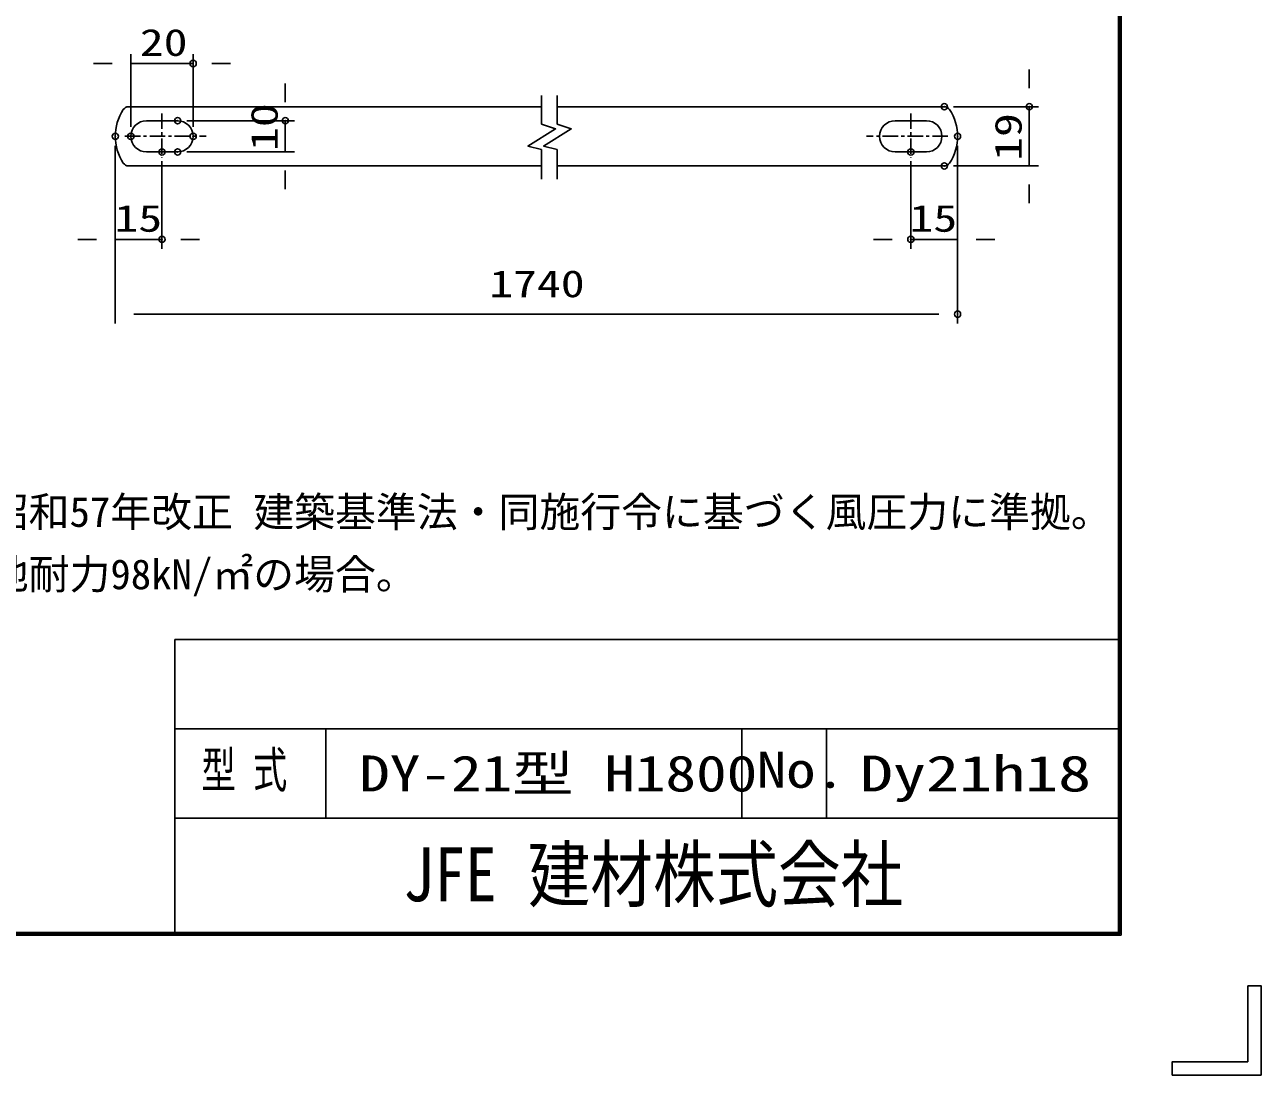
# Model space of a CAD drawing. Units: millimetres, scale not verified, with parts at other scales. Extents: x -4425 to 4425, y -3150 to 3150.
# Drawn here: x 2441 to 4425, y -3150 to -1464 of the extents above; entities that cross this region are included whole.
import ezdxf
from ezdxf.enums import TextEntityAlignment as Align

# ---------------------------------------------------------------- set-up
doc = ezdxf.new("R2010")
doc.units = ezdxf.units.MM
doc.header["$LTSCALE"] = 20
doc.header["$PDMODE"] = 32
doc.header["$PDSIZE"] = 10
doc.linetypes.add('USER1', pattern=[2, 1.25, -0.25, 0.25, -0.25])
for name, color, linetype, lineweight in [('0-0_KOUZOU', 7, 'Continuous', 25), ('0-4_SUNPOU', 1, 'Continuous', 25), ('0-A_WAKU', 7, 'Continuous', 25), ('0-B_D-TTL-TXT', 2, 'Continuous', 25)]:
    doc.layers.add(name, color=color, linetype=linetype, lineweight=lineweight)
doc.layers.add('0-5_DEFPOINTS', color=7, linetype='Continuous')
doc.styles.add('ＭＳ ゴシック', font='')
doc.styles.get('ＭＳ ゴシック').set_extended_font_data('MS Gothic')

msp = doc.modelspace()

# ---------------------------------------------------------------- linework, layer by layer
at = {"layer": '0-0_KOUZOU', "color": 1}
for p, q in [((4052.51, -1565.98), (4052.51, -1535.98)), ((2858.63, -1588.43), (2858.63, -1558.43)), ((3931.19, -1595.98), (4067.51, -1595.98)), ((4052.51, -1690.88), (4052.51, -1595.98)), ((2700.78, -1618.43), (2873.63, -1618.43)), ((2858.63, -1668.43), (2858.63, -1618.43)), ((2585.78, -1658.43), (2585.78, -1943.71)), ((2585.78, -1658.43), (2585.78, -1823.71)), ((3937.44, -1658.43), (3937.44, -1943.71)), ((3937.44, -1658.43), (3937.44, -1823.71)), ((2660.78, -1683.43), (2660.78, -1823.71)), ((2700.78, -1668.43), (2873.63, -1668.43)), ((3862.44, -1683.43), (3862.44, -1823.71)), ((2858.63, -1698.43), (2858.63, -1728.43)), ((3931.19, -1690.88), (4067.51, -1690.88)), ((4052.51, -1720.88), (4052.51, -1750.88)), ((2555.78, -1808.71), (2525.78, -1808.71)), ((2585.78, -1808.71), (2660.78, -1808.71)), ((2690.78, -1808.71), (2720.78, -1808.71)), ((3832.44, -1808.71), (3802.44, -1808.71)), ((3937.44, -1808.71), (3862.44, -1808.71)), ((3967.44, -1808.71), (3997.44, -1808.71)), ((2615.78, -1928.71), (3907.44, -1928.71))]:
    msp.add_line(p, q, dxfattribs=at)
at = {"layer": '0-0_KOUZOU'}
for p, q in [((3269.62, -1623.91), (3269.62, -1578.16)), ((3294.75, -1623.91), (3294.75, -1578.16)), ((3269.62, -1595.95), (2607.07, -1595.93)), ((3916.19, -1595.98), (3294.75, -1595.95)), ((2635.78, -1618.43), (2685.78, -1618.43)), ((3887.44, -1618.43), (3837.44, -1618.43)), ((3269.62, -1712.01), (3269.62, -1664.61)), ((3294.75, -1712.01), (3294.75, -1664.61)), ((2635.78, -1668.43), (2685.78, -1668.43)), ((3887.44, -1668.43), (3837.44, -1668.43)), ((3269.62, -1690.9), (2607.07, -1690.93)), ((3916.19, -1690.88), (3294.75, -1690.9))]:
    msp.add_line(p, q, dxfattribs=at)
at = {"layer": '0-0_KOUZOU', "color": 1, "linetype": 'USER1'}
for p, q in [((2660.78, -1606.66), (2660.78, -1677.29)), ((3862.44, -1606.66), (3862.44, -1677.29)), ((2601.11, -1643.43), (2731.84, -1643.43)), ((3922.12, -1643.43), (3791.38, -1643.43))]:
    msp.add_line(p, q, dxfattribs=at)
at = {"layer": '0-0_KOUZOU'}
for points in [[(3269.62, -1623.91), (3292.4, -1631.63), (3248.02, -1659.11), (3269.62, -1664.61)], [(3294.75, -1623.91), (3317.53, -1631.63), (3273.15, -1659.11), (3294.75, -1664.61)]]:
    msp.add_lwpolyline(points, dxfattribs=at)
for centre, radius, start, end in [((2663.7, -1643.43), 77.92, 146.48676, 213.51324), ((2607.07, -1605.93), 10, 89.99824, 146.48676), ((3916.19, -1605.98), 10, 33.46317, 89.99783), ((3859.53, -1643.43), 77.92, 326.53683, 33.46317), ((2635.78, -1643.43), 25, 90, 270), ((2685.78, -1643.43), 25, 270, 90), ((3837.44, -1643.43), 25, 90, 270), ((3887.44, -1643.43), 25, 270, 90), ((2607.07, -1680.93), 10, 213.51324, 270.00176), ((3916.19, -1680.88), 10, 270.00217, 326.53683)]:
    msp.add_arc(centre, radius, start, end, dxfattribs=at)
at = {"layer": '0-4_SUNPOU'}
for p, q in [((2580.78, -1526.52), (2550.78, -1526.52)), ((2610.78, -1628.43), (2610.78, -1511.52)), ((2610.78, -1526.52), (2710.78, -1526.52)), ((2710.78, -1628.43), (2710.78, -1511.52)), ((2740.78, -1526.52), (2770.78, -1526.52))]:
    msp.add_line(p, q, dxfattribs=at)
at = {"layer": '0-5_DEFPOINTS'}
for p in [(2710.78, -1526.52), (3916.19, -1595.98), (4052.51, -1595.98), (2685.78, -1618.43), (2858.63, -1618.43), (2585.78, -1643.43), (2610.78, -1643.43), (2710.78, -1643.43), (3937.44, -1643.43), (3937.44, -1643.43), (2660.78, -1668.43), (2685.78, -1668.43), (3862.44, -1668.43), (3916.19, -1690.88), (2660.78, -1808.71), (3862.44, -1808.71), (3937.44, -1928.71)]:
    msp.add_point(p, dxfattribs=at)
at = {"layer": '0-A_WAKU'}
for p, q in [((2681.39, -2450.87), (4195.84, -2450.87)), ((2681.39, -2920.95), (2681.39, -2450.87)), ((2681.39, -2594.12), (4195.84, -2594.12)), ((2923.57, -2737.37), (2923.57, -2594.12)), ((3591.03, -2737.37), (3591.03, -2594.12)), ((3727.12, -2737.37), (3727.12, -2594.12)), ((2681.39, -2737.37), (4195.84, -2737.37)), ((4403.35, -3006.7), (4403.35, -3128.46)), ((4281.59, -3149.95), (4424.84, -3149.95))]:
    msp.add_line(p, q, dxfattribs=at)
msp.add_lwpolyline([(-4050.16, 2925.05), (4199.84, 2925.05), (4199.84, -2924.95), (-4050.16, -2924.95)], close=True, dxfattribs=at)
for points in [[(4197.84, 2923.05), (4197.84, -2922.95), (-4048.16, -2922.95)], [(4195.84, 2921.05), (4195.84, -2920.95), (-4046.16, -2920.95)], [(4424.84, -3149.95), (4424.84, -3006.7), (4403.35, -3006.7)], [(4403.35, -3128.46), (4281.59, -3128.46), (4281.59, -3149.95)]]:
    msp.add_lwpolyline(points, dxfattribs=at)

# ---------------------------------------------------------------- texts
at = {"layer": '0-0_KOUZOU', "color": 3, "style": 'ＭＳ ゴシック', "width": 1.3}
for s, p in [('10', (2859.45, -1666.87)), ('19', (4053.34, -1682.72))]:
    msp.add_text(s, height=43.26, rotation=90, dxfattribs=at).set_placement(p, align=Align.BOTTOM_LEFT)
for s, p in [('15', (2584.52, -1809.53)), ('15', (3860.38, -1809.53)), ('1740', (3186.02, -1914.53))]:
    msp.add_text(s, height=43.26, dxfattribs=at).set_placement(p, align=Align.BOTTOM_LEFT)
at = {"layer": '0-4_SUNPOU', "color": 3, "style": 'ＭＳ ゴシック', "width": 1.3}
msp.add_text('20', height=43.26, dxfattribs=at).set_placement((2625.23, -1527.35), align=Align.BOTTOM_LEFT)
at = {"layer": '0-A_WAKU', "style": 'ＭＳ ゴシック'}
for s, height, width, p in [('型 式', 57.73, 0.7, (2724.14, -2705.97)), ('DY-21型 H1800', 57.77, 1.25, (2977.22, -2711.94)), ('No.', 57.73, 1.2, (3615.38, -2705.97)), ('Dy21h18', 57.73, 1.35, (3780.77, -2711.94)), ('JFE 建材株式会社', 86.59, 0.85, (3047.58, -2896.74))]:
    msp.add_text(s, height=height, dxfattribs=dict(at, width=width)).set_placement(p, align=Align.BOTTOM_LEFT)
at = {"layer": '0-B_D-TTL-TXT', "color": 7, "style": 'ＭＳ ゴシック'}
for s, p in [('（設計条件）風荷重：昭和57年改正 建築基準法・同施行令に基づく風圧力に準拠。', (1725.24, -2284.48)), ('（基礎条件）長期許容地耐力98kN/㎡の場合。', (1725.24, -2384.48))]:
    msp.add_text(s, height=48.09, dxfattribs=at).set_placement(p, align=Align.BOTTOM_LEFT)

doc.saveas('drawing.dxf')
